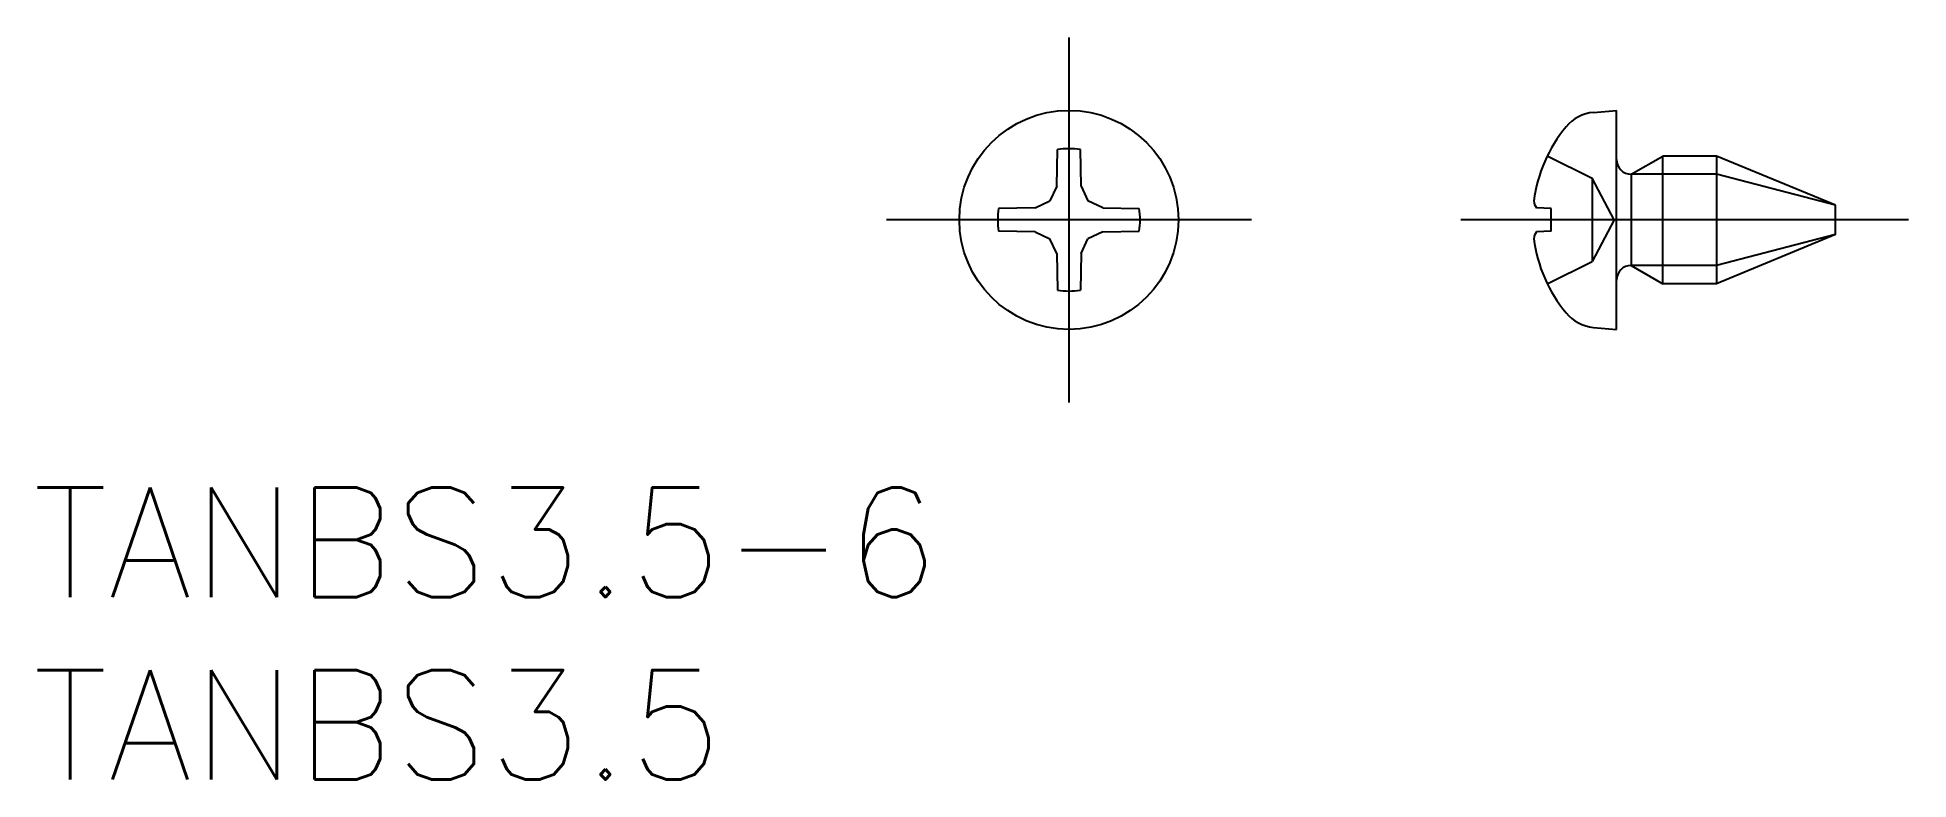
# Model space of a CAD drawing. Extents: x -28.3 to 23, y -15.3 to 5.
import ezdxf

# ---------------------------------------------------------------- set-up
doc = ezdxf.new("R2010")
doc.units = 0
doc.linetypes.add('CENTER', pattern=[50.8, 31.75, -6.35, 6.35, -6.35])
doc.linetypes.add('DASHED', pattern=[19.05, 12.7, -6.35])
doc.layers.get('0').update_dxf_attribs({"linetype": 'CONTINUOUS'})
doc.layers.add('CENTER', color=1, linetype='CENTER')
doc.styles.get("Standard").update_dxf_attribs({"font": 'txt.shx', "height": 3, "bigfont": 'bigfont.shx'})

msp = doc.modelspace()

# ---------------------------------------------------------------- linework, layer by layer
at = {"color": 7, "linetype": 'CONTINUOUS'}
for p, q in [((14.37, 2.945), (15, 3)), ((15, -3), (15, 3)), ((-0.331, 0.925), (-0.313, 1.925)), ((0.331, 0.925), (0.313, 1.925)), ((15.4, 1.25), (16.266, 1.75)), ((17.741, 1.75), (16.266, 1.75)), ((16.266, -1.75), (16.266, 1.75)), ((17.741, 1.75), (17.741, -1.75)), ((21, 0.4), (17.741, 1.75)), ((15.4, 1.25), (15.4, -1.25)), ((-0.925, 0.331), (-0.52, 0.52)), ((-0.331, 0.925), (-0.52, 0.52)), ((0.331, 0.925), (0.52, 0.52)), ((0.925, 0.331), (0.52, 0.52)), ((-0.925, 0.331), (-1.925, 0.313)), ((0.925, 0.331), (1.925, 0.313)), ((13.208, 0.313), (12.808, 0.331)), ((13.208, -0.313), (13.208, 0.313)), ((21, -0.4), (21, 0.4)), ((-0.925, -0.331), (-1.925, -0.313)), ((-0.925, -0.331), (-0.52, -0.52)), ((0.925, -0.331), (0.52, -0.52)), ((0.925, -0.331), (1.925, -0.313)), ((13.208, -0.313), (12.808, -0.331)), ((21, -0.4), (17.741, -1.75)), ((-0.331, -0.925), (-0.52, -0.52)), ((-0.331, -0.925), (-0.313, -1.925)), ((0.331, -0.925), (0.313, -1.925)), ((0.331, -0.925), (0.52, -0.52)), ((15.4, -1.25), (16.266, -1.75)), ((17.741, -1.75), (16.266, -1.75)), ((14.37, -2.945), (15, -3))]:
    msp.add_line(p, q, dxfattribs=at)
at = {"color": 3, "linetype": 'DASHED'}
for p, q in [((13.103, 1.751), (14.329, 1.145)), ((14.329, 1.145), (14.329, -1.145)), ((14.938, 0), (14.329, 1.145)), ((14.938, 0), (14.329, -1.145)), ((13.103, -1.751), (14.329, -1.145))]:
    msp.add_line(p, q, dxfattribs=at)
at = {"color": 3, "linetype": 'CONTINUOUS'}
for p, q in [((17.741, 1.25), (15.4, 1.25)), ((21, 0.4), (17.741, 1.25)), ((21, -0.4), (17.741, -1.25)), ((17.741, -1.25), (15.4, -1.25))]:
    msp.add_line(p, q, dxfattribs=at)
at = {"color": 7, "linetype": 'CONTINUOUS'}
msp.add_circle((0, 0), 3, dxfattribs=at)
for centre, radius, start, end in [((14.466, 1.849), 1.1, 95, 140.386), ((16.7, 0), 4, 140.386, 172.5344), ((0, 0), 1.95, 80.752, 99.248), ((15.4, 1.65), 0.4, 180, 270), ((13.039, 0.531), 0.305, 182.0691, 220.9632), ((0, 0), 1.95, 170.752, 189.248), ((0, 0), 1.95, 350.752, 9.248), ((13.039, -0.531), 0.305, 139.0368, 177.9309), ((16.7, 0), 4, 187.4656, 219.614), ((15.4, -1.65), 0.4, 90, 180), ((0, 0), 1.95, 260.752, 279.248), ((14.466, -1.849), 1.1, 219.614, 265)]:
    msp.add_arc(centre, radius, start, end, dxfattribs=at)
at = {"layer": 'CENTER', "color": 1, "linetype": 'CENTER'}
for p, q in [((0, 5), (0, -5)), ((5, 0), (-5, 0)), ((23, 0), (10.734, 0))]:
    msp.add_line(p, q, dxfattribs=at)

# ---------------------------------------------------------------- texts
at = {"color": 7, "linetype": 'CONTINUOUS'}
for s, p in [('TANBS3.5-6', (-28.384, -10.337)), ('TANBS3.5', (-28.384, -15.337))]:
    msp.add_text(s, height=3, dxfattribs=at).set_placement(p)

doc.saveas('drawing.dxf')
